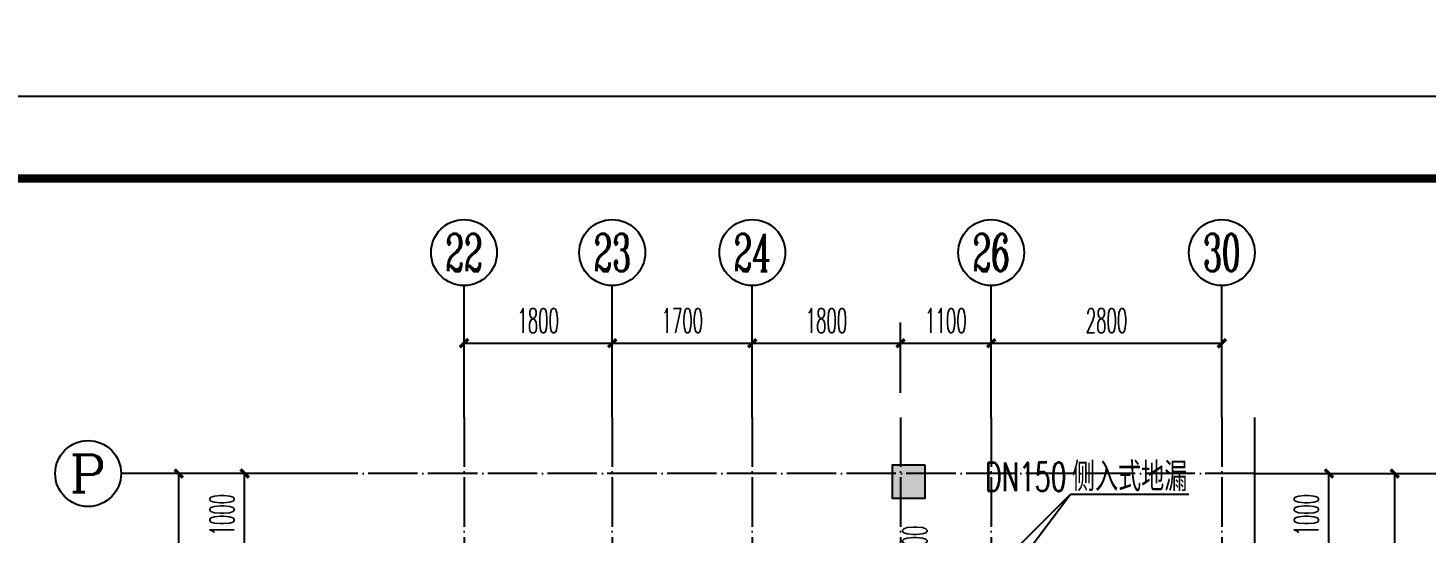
# Model space of a CAD drawing. Extents: x 27938 to 1507990, y 110129 to 923079.
# Drawn here: x 702521 to 719494, y 605661 to 611790 of the extents above; entities that cross this region are included whole.
import ezdxf
from ezdxf.enums import TextEntityAlignment as Align
from ezdxf.xclip import XClip

# ---------------------------------------------------------------- set-up
doc = ezdxf.new("R2010")
doc.units = 0
doc.header["$LTSCALE"] = 1000
doc.header["$MEASUREMENT"] = 0
doc.header["$XCLIPFRAME"] = 0
doc.linetypes.add('DOTE', pattern=[2.42, 2, -0.2, 0.02, -0.2])
for name, color, linetype in [('----建筑底图', 8, 'Continuous'), ('AXIS', 3, 'Continuous'), ('AXIS_TEXT', 7, 'Continuous'), ('DIM_SYMB', 3, 'Continuous'), ('DIM_废水', 31, 'Continuous'), ('DOTE', 1, 'Continuous'), ('EQUIP_地漏', 7, 'Continuous'), ('PUB_HATCH', 8, 'Continuous'), ('TWT_DIM', 3, 'Continuous'), ('图框', 140, 'Continuous')]:
    doc.layers.add(name, color=color, linetype=linetype)
doc.layers.add('yichutu', color=7, linetype='Continuous', true_color=0xffffff, plot=False)
doc.styles.add('_TCH_AXIS', font='COMPLEX', dxfattribs={"bigfont": 'GBCBIG'})
doc.styles.add('_TCH_DIM_T3', font='SIMPLEX.shx', dxfattribs={"width": 0.494118, "bigfont": 'GBCBIG.shx'})
doc.styles.add('_TWT_SERIAL', font='SIMPLEX', dxfattribs={"width": 0.8, "height": 3.5, "bigfont": 'HZTXT'})
doc.styles.add('COMPLEX', font='COMPLEX')
doc.dimstyles.new('_TCH_ARCH&&100', dxfattribs={"dimtxt": 297.5, "dimasz": 100, "dimexe": 250, "dimexo": 300, "dimgap": 126.25, "dimtad": 1, "dimdec": 0, "dimzin": 0, "dimdsep": 46, "dimtxsty": '_TCH_DIM_T3', "dimblk": 'ARCHTICK', "dimcen": 0.09, "dimclrt": 4, "dimazin": 2, "dimtfac": 1, "dimtdec": 0, "dimtix": 1, "dimtmove": 2, "dimatfit": 3, "dimfxl": 100, "dimtolj": 1, "dimtzin": 0, "dimarcsym": 0})
doc.dimstyles.new('_TWT_ARCH&&100', dxfattribs={"dimtxt": 297.5, "dimasz": 100, "dimexe": 250, "dimexo": 300, "dimgap": 126.25, "dimtad": 1, "dimdec": 0, "dimzin": 0, "dimdsep": 46, "dimtxsty": '_TCH_DIM_T3', "dimblk": 'ARCHTICK', "dimcen": 0.09, "dimclrt": 7, "dimazin": 2, "dimtfac": 1, "dimtdec": 0, "dimtix": 1, "dimtmove": 2, "dimatfit": 3, "dimfxl": 1, "dimtolj": 1, "dimtzin": 0, "dimarcsym": 0})

# ---------------------------------------------------------------- blocks, each defined once
blk = doc.blocks.new('A$C74D73064')
at = {"layer": 'DOTE', "color": 0}
for p, q in [((32730, 128076.6), (32730, 3986.3)), ((38530, 128076.6), (38530, 3986.3))]:
    blk.add_line(p, q, dxfattribs=at)
blk = doc.blocks.new('TK')
at = {"layer": '图框'}
blk.add_lwpolyline([(465375, 548714), (549475, 548714), (549475, 489314), (465375, 489314)], close=True, dxfattribs=at)
blk.add_lwpolyline([(465375, 548714), (549475, 548714), (549475, 489314), (465375, 489314)], close=True, dxfattribs=at)
at = {"layer": '图框', "const_width": 100}
blk.add_lwpolyline([(548475, 490314), (548475, 547714), (467875, 547714), (467875, 490314)], close=True, dxfattribs=at)
blk = doc.blocks.new('yct-841-594-84100-59399.9999999999-100-1000.0')
at = {"layer": 'yichutu', "color": 7, "true_color": 0xffffff}
blk.add_lwpolyline([(0, 0), (0, 59400), (84100, 59400), (84100, 0)], close=True, dxfattribs=at)
blk = doc.blocks.new('A$C028C60F5')
at = {"color": 0}
blk.add_lwpolyline([(400, 0), (0, 0), (0, -400), (400, -400)], close=True, dxfattribs=at)
at = {"layer": 'PUB_HATCH', "color": 0}
blk.add_solid([(0, -400), (400, -400), (0, 0), (400, 0)], dxfattribs=at)
blk = doc.blocks.new('_ArchTick')
at = {"color": 0, "linetype": 'ByBlock', "const_width": 0.4}
blk.add_lwpolyline([(-0.5, -0.5), (0.5, 0.5)], dxfattribs=at)
blk = doc.blocks.new('*D1388')
at = {"layer": 'AXIS', "color": 0, "lineweight": -2}
for p, q in [((10920, 900), (12570, 900)), ((12320, -1600), (12320, 900)), ((10920, -1600), (12570, -1600))]:
    blk.add_line(p, q, dxfattribs=at)
at = {"layer": 'Defpoints', "color": 0}
for p in [(10620, 900), (12320, 900), (10620, -1600)]:
    blk.add_point(p, dxfattribs=at)
at = {"layer": 'AXIS', "color": 0, "lineweight": -2, "xscale": 100, "yscale": 100, "zscale": 100}
for p, rotation in [((12320, 900), 90), ((12320, -1600), 270)]:
    blk.add_blockref('_ArchTick', p, dxfattribs=dict(at, rotation=rotation))
at = {"layer": 'AXIS', "color": 4, "insert": (12045, -350), "char_height": 297.5, "attachment_point": 5, "rotation": 90, "style": '_TCH_DIM_T3'}
blk.add_mtext('\\A1;2500', dxfattribs=at)
blk = doc.blocks.new('*D1397')
at = {"layer": 'AXIS', "color": 0, "lineweight": -2}
for p, q in [((10920, 900), (11770, 900)), ((11520, -100), (11520, 900)), ((10920, -100), (11770, -100))]:
    blk.add_line(p, q, dxfattribs=at)
at = {"layer": 'Defpoints', "color": 0}
for p in [(10620, 900), (11520, 900), (10620, -100)]:
    blk.add_point(p, dxfattribs=at)
at = {"layer": 'AXIS', "color": 0, "lineweight": -2, "xscale": 100, "yscale": 100, "zscale": 100}
for p, rotation in [((11520, 900), 90), ((11520, -100), 270)]:
    blk.add_blockref('_ArchTick', p, dxfattribs=dict(at, rotation=rotation))
at = {"layer": 'AXIS', "color": 4, "insert": (11245, 400), "char_height": 297.5, "attachment_point": 5, "rotation": 90, "style": '_TCH_DIM_T3'}
blk.add_mtext('\\A1;1000', dxfattribs=at)
blk = doc.blocks.new('*D1398')
at = {"layer": 'AXIS', "color": 0, "lineweight": -2}
for p, q in [((7420, 1881), (7420, 2731)), ((10220, 1881), (10220, 2731)), ((7420, 2481), (10220, 2481))]:
    blk.add_line(p, q, dxfattribs=at)
at = {"layer": 'Defpoints', "color": 0}
for p in [(10220, 2481), (7420, 1581), (10220, 1581)]:
    blk.add_point(p, dxfattribs=at)
at = {"layer": 'AXIS', "color": 0, "lineweight": -2, "xscale": 100, "yscale": 100, "zscale": 100, "rotation": 180}
blk.add_blockref('_ArchTick', (7420, 2481), dxfattribs=at)
at = {"layer": 'AXIS', "color": 0, "lineweight": -2, "xscale": 100, "yscale": 100, "zscale": 100}
blk.add_blockref('_ArchTick', (10220, 2481), dxfattribs=at)
at = {"layer": 'AXIS', "color": 4, "insert": (8820, 2756), "char_height": 297.5, "attachment_point": 5, "style": '_TCH_DIM_T3'}
blk.add_mtext('\\A1;2800', dxfattribs=at)
blk = doc.blocks.new('*D1399')
at = {"layer": 'AXIS', "color": 0, "lineweight": -2}
for p, q in [((6320, 1881), (6320, 2731)), ((7420, 1881), (7420, 2731)), ((6320, 2481), (7420, 2481))]:
    blk.add_line(p, q, dxfattribs=at)
at = {"layer": 'Defpoints', "color": 0}
for p in [(7420, 2481), (6320, 1581), (7420, 1581)]:
    blk.add_point(p, dxfattribs=at)
at = {"layer": 'AXIS', "color": 0, "lineweight": -2, "xscale": 100, "yscale": 100, "zscale": 100, "rotation": 180}
blk.add_blockref('_ArchTick', (6320, 2481), dxfattribs=at)
at = {"layer": 'AXIS', "color": 0, "lineweight": -2, "xscale": 100, "yscale": 100, "zscale": 100}
blk.add_blockref('_ArchTick', (7420, 2481), dxfattribs=at)
at = {"layer": 'AXIS', "color": 4, "insert": (6870, 2756), "char_height": 297.5, "attachment_point": 5, "style": '_TCH_DIM_T3'}
blk.add_mtext('\\A1;1100', dxfattribs=at)
blk = doc.blocks.new('*D1400')
at = {"layer": 'AXIS', "color": 0, "lineweight": -2}
for p, q in [((4520, 1881), (4520, 2731)), ((6320, 1881), (6320, 2731)), ((4520, 2481), (6320, 2481))]:
    blk.add_line(p, q, dxfattribs=at)
at = {"layer": 'Defpoints', "color": 0}
for p in [(6320, 2481), (4520, 1581), (6320, 1581)]:
    blk.add_point(p, dxfattribs=at)
at = {"layer": 'AXIS', "color": 0, "lineweight": -2, "xscale": 100, "yscale": 100, "zscale": 100, "rotation": 180}
blk.add_blockref('_ArchTick', (4520, 2481), dxfattribs=at)
at = {"layer": 'AXIS', "color": 0, "lineweight": -2, "xscale": 100, "yscale": 100, "zscale": 100}
blk.add_blockref('_ArchTick', (6320, 2481), dxfattribs=at)
at = {"layer": 'AXIS', "color": 4, "insert": (5420, 2756), "char_height": 297.5, "attachment_point": 5, "style": '_TCH_DIM_T3'}
blk.add_mtext('\\A1;1800', dxfattribs=at)
blk = doc.blocks.new('*D1401')
at = {"layer": 'AXIS', "color": 0, "lineweight": -2}
for p, q in [((2820, 1881), (2820, 2731)), ((4520, 1881), (4520, 2731)), ((2820, 2481), (4520, 2481))]:
    blk.add_line(p, q, dxfattribs=at)
at = {"layer": 'Defpoints', "color": 0}
for p in [(4520, 2481), (2820, 1581), (4520, 1581)]:
    blk.add_point(p, dxfattribs=at)
at = {"layer": 'AXIS', "color": 0, "lineweight": -2, "xscale": 100, "yscale": 100, "zscale": 100, "rotation": 180}
blk.add_blockref('_ArchTick', (2820, 2481), dxfattribs=at)
at = {"layer": 'AXIS', "color": 0, "lineweight": -2, "xscale": 100, "yscale": 100, "zscale": 100}
blk.add_blockref('_ArchTick', (4520, 2481), dxfattribs=at)
at = {"layer": 'AXIS', "color": 4, "insert": (3670, 2756), "char_height": 297.5, "attachment_point": 5, "style": '_TCH_DIM_T3'}
blk.add_mtext('\\A1;1700', dxfattribs=at)
blk = doc.blocks.new('*D1402')
at = {"layer": 'AXIS', "color": 0, "lineweight": -2}
for p, q in [((1020, 1881), (1020, 2731)), ((2820, 1881), (2820, 2731)), ((1020, 2481), (2820, 2481))]:
    blk.add_line(p, q, dxfattribs=at)
at = {"layer": 'Defpoints', "color": 0}
for p in [(2820, 2481), (1020, 1581), (2820, 1581)]:
    blk.add_point(p, dxfattribs=at)
at = {"layer": 'AXIS', "color": 0, "lineweight": -2, "xscale": 100, "yscale": 100, "zscale": 100, "rotation": 180}
blk.add_blockref('_ArchTick', (1020, 2481), dxfattribs=at)
at = {"layer": 'AXIS', "color": 0, "lineweight": -2, "xscale": 100, "yscale": 100, "zscale": 100}
blk.add_blockref('_ArchTick', (2820, 2481), dxfattribs=at)
at = {"layer": 'AXIS', "color": 4, "insert": (1920, 2756), "char_height": 297.5, "attachment_point": 5, "style": '_TCH_DIM_T3'}
blk.add_mtext('\\A1;1800', dxfattribs=at)
blk = doc.blocks.new('_AXISO')
at = {"color": 0}
blk.add_circle((0, 0), 0.5, dxfattribs=at)
at = {"layer": 'AXIS_TEXT', "color": 0, "style": 'COMPLEX', "width": 1.041667}
blk.add_attdef('A', text='', height=0.56, dxfattribs=at).set_placement((-0.25, -0.28), (0.25, -0.28), align=Align.FIT)
blk = doc.blocks.new('*D1409')
at = {"layer": 'AXIS', "color": 0, "lineweight": -2}
for p, q in [((-1044, 900), (-2694, 900)), ((-2444, -1600), (-2444, 900)), ((-1044, -1600), (-2694, -1600))]:
    blk.add_line(p, q, dxfattribs=at)
at = {"layer": 'Defpoints', "color": 0}
for p in [(-2444, 900), (-744, 900), (-744, -1600)]:
    blk.add_point(p, dxfattribs=at)
at = {"layer": 'AXIS', "color": 0, "lineweight": -2, "xscale": 100, "yscale": 100, "zscale": 100}
for p, rotation in [((-2444, 900), 90), ((-2444, -1600), 270)]:
    blk.add_blockref('_ArchTick', p, dxfattribs=dict(at, rotation=rotation))
at = {"layer": 'AXIS', "color": 4, "insert": (-2719, -350), "char_height": 297.5, "attachment_point": 5, "rotation": 90, "style": '_TCH_DIM_T3'}
blk.add_mtext('\\A1;2500', dxfattribs=at)
blk = doc.blocks.new('*D1418')
at = {"layer": 'AXIS', "color": 0, "lineweight": -2}
for p, q in [((-1044, 900), (-1894, 900)), ((-1644, -100), (-1644, 900)), ((-1044, -100), (-1894, -100))]:
    blk.add_line(p, q, dxfattribs=at)
at = {"layer": 'Defpoints', "color": 0}
for p in [(-1644, 900), (-744, 900), (-744, -100)]:
    blk.add_point(p, dxfattribs=at)
at = {"layer": 'AXIS', "color": 0, "lineweight": -2, "xscale": 100, "yscale": 100, "zscale": 100}
for p, rotation in [((-1644, 900), 90), ((-1644, -100), 270)]:
    blk.add_blockref('_ArchTick', p, dxfattribs=dict(at, rotation=rotation))
at = {"layer": 'AXIS', "color": 4, "insert": (-1919, 400), "char_height": 297.5, "attachment_point": 5, "rotation": 90, "style": '_TCH_DIM_T3'}
blk.add_mtext('\\A1;1000', dxfattribs=at)
blk = doc.blocks.new('$TwtSys$00000137')
at = {"color": 7}
for p, q in [((-46.875, -93.75), (-46.875, 93.75)), ((0, -93.75), (0, 93.75)), ((46.875, -93.75), (46.875, 93.75))]:
    blk.add_line(p, q, dxfattribs=at)
blk.add_lwpolyline([(-93.75, -93.75), (93.75, -93.75), (93.75, 93.75), (-93.75, 93.75)], close=True, dxfattribs=at)
blk = doc.blocks.new('*D1515')
at = {"layer": 'Defpoints', "color": 0}
for p in [(-562, -200), (0, -200), (0, -550)]:
    blk.add_point(p, dxfattribs=at)
at = {"layer": 'TWT_DIM', "color": 0, "lineweight": -2}
for p, q in [((-300, -200), (-812, -200)), ((-562, -550), (-562, -200)), ((-300, -550), (-812, -550))]:
    blk.add_line(p, q, dxfattribs=at)
at = {"layer": 'TWT_DIM', "color": 0, "lineweight": -2, "xscale": 100, "yscale": 100, "zscale": 100}
for p, rotation in [((-562, -200), 90), ((-562, -550), 270)]:
    blk.add_blockref('_ArchTick', p, dxfattribs=dict(at, rotation=rotation))
at = {"layer": 'TWT_DIM', "color": 7, "insert": (-837, -825), "char_height": 297.5, "attachment_point": 5, "rotation": 90, "style": '_TCH_DIM_T3'}
blk.add_mtext('\\A1;350', dxfattribs=at)
blk = doc.blocks.new('*D1516')
at = {"layer": 'Defpoints', "color": 0}
for p in [(-562, 0), (0, 0), (0, -200)]:
    blk.add_point(p, dxfattribs=at)
at = {"layer": 'TWT_DIM', "color": 0, "lineweight": -2}
for p, q in [((-300, 0), (-812, 0)), ((-562, 0), (-562, 100)), ((-562, -200), (-562, 0)), ((-300, -200), (-812, -200)), ((-562, -200), (-562, -300))]:
    blk.add_line(p, q, dxfattribs=at)
at = {"layer": 'TWT_DIM', "color": 0, "lineweight": -2, "xscale": 100, "yscale": 100, "zscale": 100}
for p, rotation in [((-562, 0), 270), ((-562, -200), 90)]:
    blk.add_blockref('_ArchTick', p, dxfattribs=dict(at, rotation=rotation))
at = {"layer": 'TWT_DIM', "color": 7, "insert": (-837, 280), "char_height": 297.5, "attachment_point": 5, "rotation": 90, "style": '_TCH_DIM_T3'}
blk.add_mtext('\\A1;200', dxfattribs=at)
blk = doc.blocks.new('A$C18F32B8A')
at = {"layer": 'AXIS', "color": 0}
for p, q in [((1019.7, 1581.2), (1019.7, 3181.2)), ((2819.7, 1581.2), (2819.7, 3181.2)), ((4519.7, 1581.2), (4519.7, 3181.2)), ((7419.7, 1581.2), (7419.7, 3181.2)), ((10219.7, 1581.2), (10219.7, 3181.2)), ((-743.8, 899.8), (-3143.8, 899.8)), ((10619.7, 899.8), (13019.7, 899.8))]:
    blk.add_line(p, q, dxfattribs=at)
at = {"layer": 'DIM_SYMB', "color": 0}
blk.add_lwpolyline([(10619.7, -10349), (10619.7, -4440.1), (10514.7, -4401.9), (10724.7, -4364.9), (10619.7, -4327.6), (10619.7, 1581.2)], dxfattribs=at)
at = {"layer": 'DOTE', "color": 0, "linetype": 'DOTE', "ltscale": 0.3}
for p, q in [((1019.7, 1581.2), (1019.7, -9800.2)), ((2819.7, 1581.2), (2819.7, -9800.2)), ((4519.7, 1581.2), (4519.7, -9800.2)), ((6319.7, 1581.2), (6319.7, -1600.2)), ((7419.7, 1581.2), (7419.7, -7700.2)), ((10219.7, 1581.2), (10219.7, -7700.2)), ((10619.7, 899.8), (-743.8, 899.8))]:
    blk.add_line(p, q, dxfattribs=at)
at = {"color": 8}
blk.add_blockref('A$C028C60F5', (6219.7, 999.8), dxfattribs=at)
at = {"layer": 'AXIS', "color": 0}
ref = blk.add_blockref('_AXISO', (1019.7, 3581.2), dxfattribs=dict(at, xscale=800, yscale=800, zscale=800))
ref.add_attrib('A', '22', dxfattribs={"layer": 'AXIS_TEXT', "color": 0, "ltscale": 0.5, "height": 452.55, "style": '_TCH_AXIS', "width": 0.617647}).set_placement((793.5, 3354.9), (1246, 3354.9), align=Align.FIT)
ref = blk.add_blockref('_AXISO', (2819.7, 3581.2), dxfattribs=dict(at, xscale=800, yscale=800, zscale=800))
ref.add_attrib('A', '23', dxfattribs={"layer": 'AXIS_TEXT', "color": 0, "ltscale": 0.5, "height": 452.55, "style": '_TCH_AXIS', "width": 0.617647}).set_placement((2593.5, 3354.9), (3046, 3354.9), align=Align.FIT)
ref = blk.add_blockref('_AXISO', (4519.7, 3581.2), dxfattribs=dict(at, xscale=800, yscale=800, zscale=800))
ref.add_attrib('A', '24', dxfattribs={"layer": 'AXIS_TEXT', "color": 0, "ltscale": 0.5, "height": 452.55, "style": '_TCH_AXIS', "width": 0.583333}).set_placement((4293.5, 3354.9), (4746, 3354.9), align=Align.FIT)
ref = blk.add_blockref('_AXISO', (7419.7, 3581.2), dxfattribs=dict(at, xscale=800, yscale=800, zscale=800))
ref.add_attrib('A', '26', dxfattribs={"layer": 'AXIS_TEXT', "color": 0, "ltscale": 0.5, "height": 452.55, "style": '_TCH_AXIS', "width": 0.617647}).set_placement((7193.5, 3354.9), (7646, 3354.9), align=Align.FIT)
ref = blk.add_blockref('_AXISO', (10219.7, 3581.2), dxfattribs=dict(at, xscale=800, yscale=800, zscale=800))
ref.add_attrib('A', '30', dxfattribs={"layer": 'AXIS_TEXT', "color": 0, "ltscale": 0.5, "height": 452.55, "style": '_TCH_AXIS', "width": 0.636364}).set_placement((9993.5, 3354.9), (10446, 3354.9), align=Align.FIT)
ref = blk.add_blockref('_AXISO', (-3543.8, 899.8), dxfattribs=dict(at, xscale=800, yscale=800, zscale=800))
ref.add_attrib('A', 'P', dxfattribs={"layer": 'AXIS_TEXT', "color": 0, "ltscale": 0.5, "height": 452.5, "style": '_TCH_AXIS', "width": 1.235294}).set_placement((-3770.1, 673.5), (-3317.6, 673.5), align=Align.FIT)
for p1, p2, distance, picture, middle in [((1019.7, 1581.2), (2819.7, 1581.2), 900, '*D1402', (1919.7, 2756.2)), ((2819.7, 1581.2), (4519.7, 1581.2), 900, '*D1401', (3669.7, 2756.2)), ((4519.7, 1581.2), (6319.7, 1581.2), 900, '*D1400', (5419.7, 2756.2)), ((6319.7, 1581.2), (7419.7, 1581.2), 900, '*D1399', (6869.7, 2756.2)), ((7419.7, 1581.2), (10219.7, 1581.2), 900, '*D1398', (8819.7, 2756.2)), ((-743.8, -1600.2), (-743.8, 899.8), 1700, '*D1409', (-2718.8, -350.2)), ((-743.8, -100.2), (-743.8, 899.8), 900, '*D1418', (-1918.8, 399.8)), ((10619.7, -1600.2), (10619.7, 899.8), -1700, '*D1388', (12044.7, -350.2)), ((10619.7, -100.2), (10619.7, 899.8), -900, '*D1397', (11244.7, 399.8))]:
    dim = blk.add_aligned_dim(p1=p1, p2=p2, distance=distance, dimstyle='_TCH_ARCH&&100', dxfattribs=at)
    dim.commit()
    dim.dimension.update_dxf_attribs({"geometry": picture, "text_midpoint": middle})
blk = doc.blocks.new('A$C2E2C7508')
at = {"layer": 'DIM_废水'}
for p, q in [((0, -200), (1051.3, 851.3)), ((0, -550), (1051.3, 851.3)), ((1051.3, 851.3), (2489.9, 851.3))]:
    blk.add_line(p, q, dxfattribs=at)
at = {"layer": 'EQUIP_地漏'}
for p in [(0, -200), (0, -550)]:
    blk.add_blockref('$TwtSys$00000137', p, dxfattribs=at)
at = {"layer": 'DIM_废水', "color": 7, "style": '_TWT_SERIAL'}
for s, width, p in [('DN150', 0.64, (14.6, 886.3)), ('侧入式地漏', 0.8, (1070.6, 886.3))]:
    blk.add_text(s, height=350, dxfattribs=dict(at, width=width)).set_placement(p)
at = {"layer": 'TWT_DIM'}
for base, p1, p2, picture, middle in [((-561.9, 0), (0, -200), (0, 0), '*D1516', (-836.9, 280.2)), ((-561.9, -200), (0, -550), (0, -200), '*D1515', (-836.9, -825.2))]:
    dim = blk.add_linear_dim(base=base, p1=p1, p2=p2, angle=90, dimstyle='_TWT_ARCH&&100', dxfattribs=at)
    dim.commit()
    dim.dimension.update_dxf_attribs({"geometry": picture, "text_midpoint": middle, "dimtype": 129})

msp = doc.modelspace()

# ---------------------------------------------------------------- block references
at = {"layer": '----建筑底图', "color": 169}
ref = msp.add_blockref('A$C74D73064', (673675, 518706.7), dxfattribs=at)
XClip(ref).set_block_clipping_path([(-14883.2465648082, 50822.2568892687), (39116.7403027331, 70322.2568880918)])
msp.add_blockref('TK', (181114.3, 62250.7))
at = {"color": 8}
msp.add_blockref('A$C18F32B8A', (706794.9, 605483.2), dxfattribs=at)
at = {"ltscale": 0.5}
msp.add_blockref('A$C2E2C7508', (714125.1, 605282.9), dxfattribs=at)
at = {"layer": 'yichutu'}
msp.add_blockref('yct-841-594-84100-59399.9999999999-100-1000.0', (646489.3, 551564.4), dxfattribs=at)

doc.saveas('drawing.dxf')
